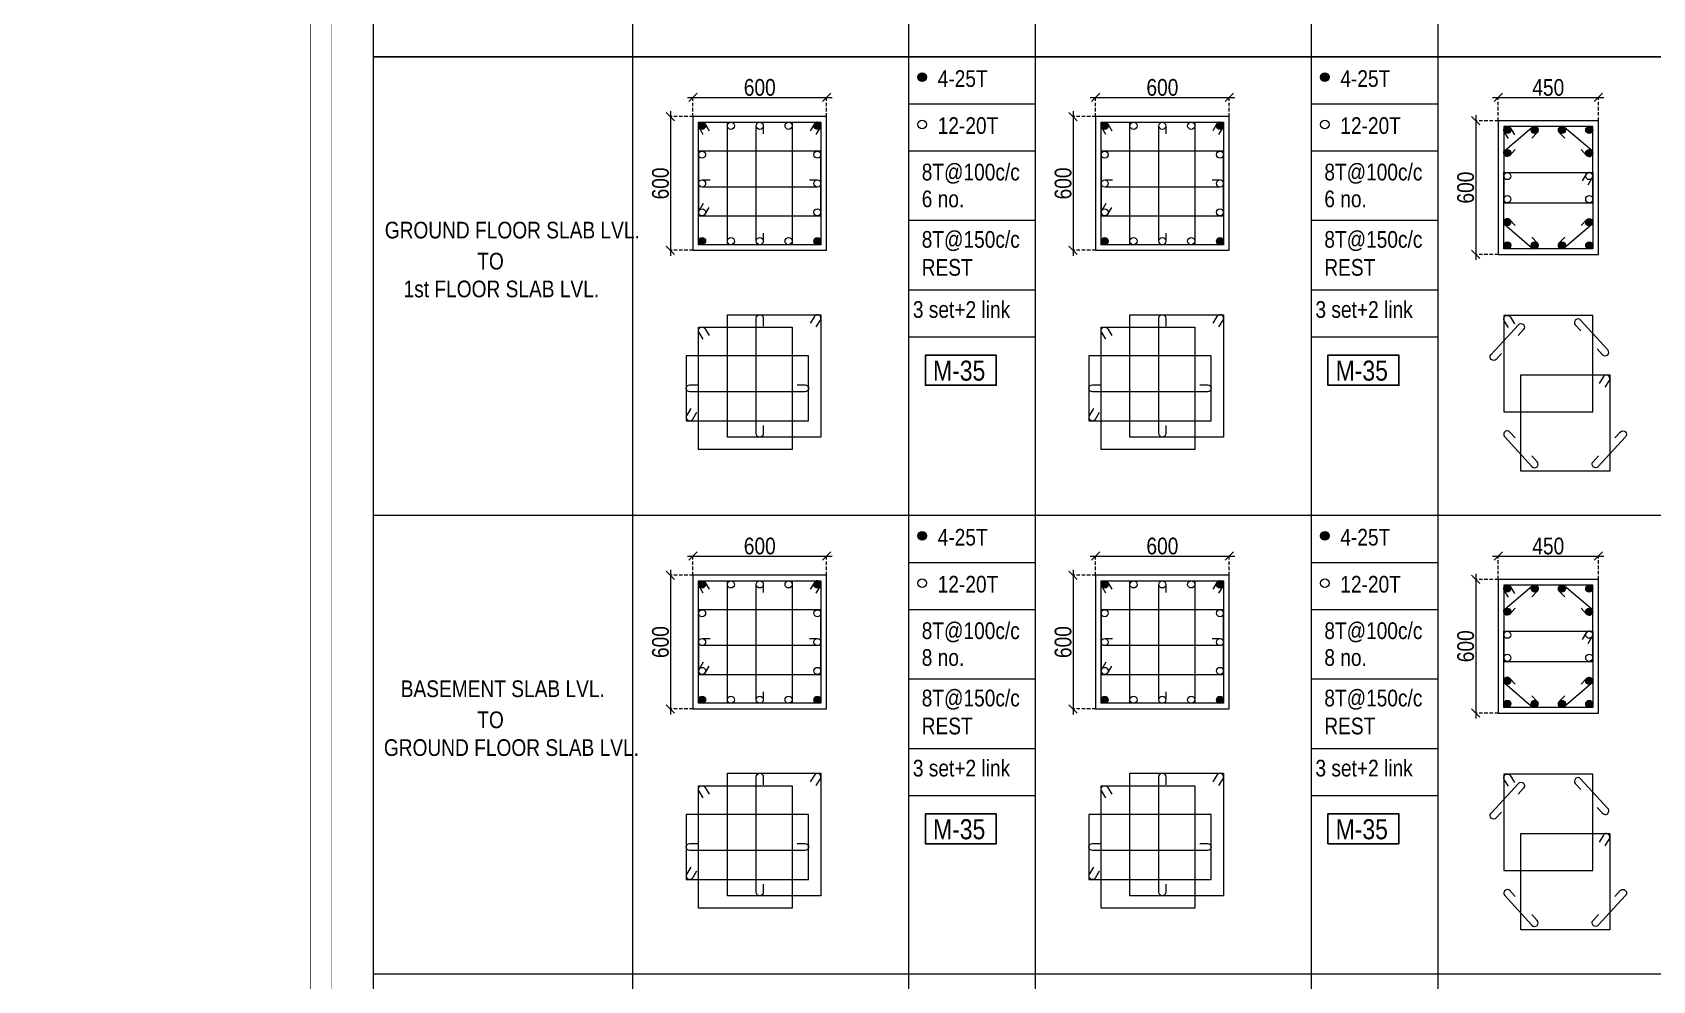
# Model space of a CAD drawing. Header units: millimetres. Extents: x 1112055 to 3390982, y -148532 to 766891.
# Drawn here: x 2082665 to 2111774, y 263511 to 280546 of the extents above; entities that cross this region are included whole.
import ezdxf
from ezdxf.enums import TextEntityAlignment as Align

# ---------------------------------------------------------------- set-up
doc = ezdxf.new("R2010")
doc.units = ezdxf.units.MM
doc.header["$PDMODE"] = 35
doc.header["$PDSIZE"] = -25
doc.linetypes.add('DASHED2', pattern=[0.375, 0.25, -0.125])
doc.linetypes.add('Hidden', pattern=[9.525, 6.35, -3.175])
for name, color, linetype, lineweight in [('B COL. SIZE DIM', 220, 'Continuous', 25), ('B COLSCH', 204, 'Continuous', 20), ('B COLUMN', 1, 'Hidden', 9), ('B STEEL', 34, 'Continuous', 15), ('B TITLE BLOCK', 250, 'Continuous', 0)]:
    doc.layers.add(name, color=color, linetype=linetype, lineweight=lineweight)
doc.layers.add('B TEXT', color=7, linetype='Continuous')
doc.styles.add('dim inside', font='romans.shx', dxfattribs={"width": 0.8, "height": 125})
doc.styles.add('SWINC', font='swissc.ttf')
doc.dimstyles.new('dim inside', dxfattribs={"dimtxt": 125, "dimasz": 100, "dimexe": 0, "dimexo": 0, "dimgap": 10, "dimtad": 0, "dimdec": 0, "dimzin": 0, "dimdsep": 46, "dimtxsty": 'dim inside', "dimblk": 'SMALL', "dimcen": 0.09, "dimadec": 0, "dimazin": 0, "dimtfac": 1, "dimtdec": 0, "dimtofl": 0, "dimtmove": 0, "dimatfit": 3, "dimfxl": 1, "dimtolj": 1, "dimtzin": 0, "dimarcsym": 2})

# ---------------------------------------------------------------- blocks, each defined once
blk = doc.blocks.new('_Oblique')
at = {"color": 0, "linetype": 'ByBlock', "lineweight": -2}
blk.add_line((-0.5, -0.5), (0.5, 0.5), dxfattribs=at)
blk = doc.blocks.new('*D468')
at = {"layer": 'B COL. SIZE DIM', "color": 250, "lineweight": 9, "ltscale": 250, "transparency": 16777216}
blk.add_line((2094433, 271138), (2097033, 271138), dxfattribs=at)
at = {"layer": 'B COL. SIZE DIM', "color": 250, "linetype": 'DASHED2', "lineweight": 9, "ltscale": 250, "transparency": 16777216}
for p, q in [((2094533, 270793), (2094533, 271138)), ((2096933, 270793), (2096933, 271138))]:
    blk.add_line(p, q, dxfattribs=at)
at = {"layer": 'Defpoints', "color": 0, "ltscale": 250, "transparency": 16777216}
for p in [(2096933, 271138), (2094533, 270793), (2096933, 270793)]:
    blk.add_point(p, dxfattribs=at)
at = {"layer": 'B COL. SIZE DIM', "color": 250, "lineweight": 9, "ltscale": 250, "transparency": 16777216, "xscale": 150, "yscale": 150, "zscale": 150, "rotation": 180}
blk.add_blockref('_Oblique', (2094533, 271138), dxfattribs=at)
at = {"layer": 'B COL. SIZE DIM', "color": 250, "lineweight": 9, "ltscale": 250, "transparency": 16777216, "xscale": 150, "yscale": 150, "zscale": 150}
blk.add_blockref('_Oblique', (2096933, 271138), dxfattribs=at)
at = {"layer": 'B COL. SIZE DIM', "color": 6, "ltscale": 250, "transparency": 16777216, "insert": (2095733, 271317), "char_height": 300, "attachment_point": 5, "style": 'SWINC'}
blk.add_mtext('\\A1;600', dxfattribs=at)
blk = doc.blocks.new('*D469')
at = {"layer": 'B COL. SIZE DIM', "color": 250, "lineweight": 9, "ltscale": 250, "transparency": 16777216}
blk.add_line((2094129, 270893), (2094129, 268293), dxfattribs=at)
at = {"layer": 'B COL. SIZE DIM', "color": 250, "linetype": 'DASHED2', "lineweight": 9, "ltscale": 250, "transparency": 16777216}
for p, q in [((2094533, 270793), (2094129, 270793)), ((2094533, 268393), (2094129, 268393))]:
    blk.add_line(p, q, dxfattribs=at)
at = {"layer": 'Defpoints', "color": 0, "ltscale": 250, "transparency": 16777216}
for p in [(2094533, 270793), (2094129, 268393), (2094533, 268393)]:
    blk.add_point(p, dxfattribs=at)
at = {"layer": 'B COL. SIZE DIM', "color": 250, "lineweight": 9, "ltscale": 250, "transparency": 16777216, "xscale": 150, "yscale": 150, "zscale": 150}
for p, rotation in [((2094129, 270793), 90), ((2094129, 268393), 270)]:
    blk.add_blockref('_Oblique', p, dxfattribs=dict(at, rotation=rotation))
at = {"layer": 'B COL. SIZE DIM', "color": 6, "ltscale": 250, "transparency": 16777216, "insert": (2093950, 269593), "char_height": 300, "attachment_point": 5, "rotation": 90, "style": 'SWINC'}
blk.add_mtext('\\A1;600', dxfattribs=at)
blk = doc.blocks.new('*D470')
at = {"layer": 'B COL. SIZE DIM', "color": 250, "lineweight": 9, "ltscale": 250, "transparency": 16777216}
blk.add_line((2094433, 279378), (2097033, 279378), dxfattribs=at)
at = {"layer": 'B COL. SIZE DIM', "color": 250, "linetype": 'DASHED2', "lineweight": 9, "ltscale": 250, "transparency": 16777216}
for p, q in [((2094533, 279033), (2094533, 279378)), ((2096933, 279033), (2096933, 279378))]:
    blk.add_line(p, q, dxfattribs=at)
at = {"layer": 'Defpoints', "color": 0, "ltscale": 250, "transparency": 16777216}
for p in [(2096933, 279378), (2094533, 279033), (2096933, 279033)]:
    blk.add_point(p, dxfattribs=at)
at = {"layer": 'B COL. SIZE DIM', "color": 250, "lineweight": 9, "ltscale": 250, "transparency": 16777216, "xscale": 150, "yscale": 150, "zscale": 150, "rotation": 180}
blk.add_blockref('_Oblique', (2094533, 279378), dxfattribs=at)
at = {"layer": 'B COL. SIZE DIM', "color": 250, "lineweight": 9, "ltscale": 250, "transparency": 16777216, "xscale": 150, "yscale": 150, "zscale": 150}
blk.add_blockref('_Oblique', (2096933, 279378), dxfattribs=at)
at = {"layer": 'B COL. SIZE DIM', "color": 6, "ltscale": 250, "transparency": 16777216, "insert": (2095733, 279557), "char_height": 300, "attachment_point": 5, "style": 'SWINC'}
blk.add_mtext('\\A1;600', dxfattribs=at)
blk = doc.blocks.new('*D471')
at = {"layer": 'B COL. SIZE DIM', "color": 250, "lineweight": 9, "ltscale": 250, "transparency": 16777216}
blk.add_line((2094129, 279133), (2094129, 276533), dxfattribs=at)
at = {"layer": 'B COL. SIZE DIM', "color": 250, "linetype": 'DASHED2', "lineweight": 9, "ltscale": 250, "transparency": 16777216}
for p, q in [((2094533, 279033), (2094129, 279033)), ((2094533, 276633), (2094129, 276633))]:
    blk.add_line(p, q, dxfattribs=at)
at = {"layer": 'Defpoints', "color": 0, "ltscale": 250, "transparency": 16777216}
for p in [(2094533, 279033), (2094129, 276633), (2094533, 276633)]:
    blk.add_point(p, dxfattribs=at)
at = {"layer": 'B COL. SIZE DIM', "color": 250, "lineweight": 9, "ltscale": 250, "transparency": 16777216, "xscale": 150, "yscale": 150, "zscale": 150}
for p, rotation in [((2094129, 279033), 90), ((2094129, 276633), 270)]:
    blk.add_blockref('_Oblique', p, dxfattribs=dict(at, rotation=rotation))
at = {"layer": 'B COL. SIZE DIM', "color": 6, "ltscale": 250, "transparency": 16777216, "insert": (2093950, 277833), "char_height": 300, "attachment_point": 5, "rotation": 90, "style": 'SWINC'}
blk.add_mtext('\\A1;600', dxfattribs=at)
blk = doc.blocks.new('*D478')
at = {"layer": 'B COL. SIZE DIM', "color": 250, "lineweight": 9, "ltscale": 250, "transparency": 16777216}
blk.add_line((2101667, 271138), (2104267, 271138), dxfattribs=at)
at = {"layer": 'B COL. SIZE DIM', "color": 250, "linetype": 'DASHED2', "lineweight": 9, "ltscale": 250, "transparency": 16777216}
for p, q in [((2101767, 270793), (2101767, 271138)), ((2104167, 270793), (2104167, 271138))]:
    blk.add_line(p, q, dxfattribs=at)
at = {"layer": 'Defpoints', "color": 0, "ltscale": 250, "transparency": 16777216}
for p in [(2104167, 271138), (2101767, 270793), (2104167, 270793)]:
    blk.add_point(p, dxfattribs=at)
at = {"layer": 'B COL. SIZE DIM', "color": 250, "lineweight": 9, "ltscale": 250, "transparency": 16777216, "xscale": 150, "yscale": 150, "zscale": 150, "rotation": 180}
blk.add_blockref('_Oblique', (2101767, 271138), dxfattribs=at)
at = {"layer": 'B COL. SIZE DIM', "color": 250, "lineweight": 9, "ltscale": 250, "transparency": 16777216, "xscale": 150, "yscale": 150, "zscale": 150}
blk.add_blockref('_Oblique', (2104167, 271138), dxfattribs=at)
at = {"layer": 'B COL. SIZE DIM', "color": 6, "ltscale": 250, "transparency": 16777216, "insert": (2102967, 271317), "char_height": 300, "attachment_point": 5, "style": 'SWINC'}
blk.add_mtext('\\A1;600', dxfattribs=at)
blk = doc.blocks.new('*D479')
at = {"layer": 'B COL. SIZE DIM', "color": 250, "lineweight": 9, "ltscale": 250, "transparency": 16777216}
blk.add_line((2101363, 270893), (2101363, 268293), dxfattribs=at)
at = {"layer": 'B COL. SIZE DIM', "color": 250, "linetype": 'DASHED2', "lineweight": 9, "ltscale": 250, "transparency": 16777216}
for p, q in [((2101767, 270793), (2101363, 270793)), ((2101767, 268393), (2101363, 268393))]:
    blk.add_line(p, q, dxfattribs=at)
at = {"layer": 'Defpoints', "color": 0, "ltscale": 250, "transparency": 16777216}
for p in [(2101767, 270793), (2101363, 268393), (2101767, 268393)]:
    blk.add_point(p, dxfattribs=at)
at = {"layer": 'B COL. SIZE DIM', "color": 250, "lineweight": 9, "ltscale": 250, "transparency": 16777216, "xscale": 150, "yscale": 150, "zscale": 150}
for p, rotation in [((2101363, 270793), 90), ((2101363, 268393), 270)]:
    blk.add_blockref('_Oblique', p, dxfattribs=dict(at, rotation=rotation))
at = {"layer": 'B COL. SIZE DIM', "color": 6, "ltscale": 250, "transparency": 16777216, "insert": (2101184, 269593), "char_height": 300, "attachment_point": 5, "rotation": 90, "style": 'SWINC'}
blk.add_mtext('\\A1;600', dxfattribs=at)
blk = doc.blocks.new('*D480')
at = {"layer": 'B COL. SIZE DIM', "color": 250, "lineweight": 9, "ltscale": 250, "transparency": 16777216}
blk.add_line((2101667, 279378), (2104267, 279378), dxfattribs=at)
at = {"layer": 'B COL. SIZE DIM', "color": 250, "linetype": 'DASHED2', "lineweight": 9, "ltscale": 250, "transparency": 16777216}
for p, q in [((2101767, 279033), (2101767, 279378)), ((2104167, 279033), (2104167, 279378))]:
    blk.add_line(p, q, dxfattribs=at)
at = {"layer": 'Defpoints', "color": 0, "ltscale": 250, "transparency": 16777216}
for p in [(2104167, 279378), (2101767, 279033), (2104167, 279033)]:
    blk.add_point(p, dxfattribs=at)
at = {"layer": 'B COL. SIZE DIM', "color": 250, "lineweight": 9, "ltscale": 250, "transparency": 16777216, "xscale": 150, "yscale": 150, "zscale": 150, "rotation": 180}
blk.add_blockref('_Oblique', (2101767, 279378), dxfattribs=at)
at = {"layer": 'B COL. SIZE DIM', "color": 250, "lineweight": 9, "ltscale": 250, "transparency": 16777216, "xscale": 150, "yscale": 150, "zscale": 150}
blk.add_blockref('_Oblique', (2104167, 279378), dxfattribs=at)
at = {"layer": 'B COL. SIZE DIM', "color": 6, "ltscale": 250, "transparency": 16777216, "insert": (2102967, 279557), "char_height": 300, "attachment_point": 5, "style": 'SWINC'}
blk.add_mtext('\\A1;600', dxfattribs=at)
blk = doc.blocks.new('*D481')
at = {"layer": 'B COL. SIZE DIM', "color": 250, "lineweight": 9, "ltscale": 250, "transparency": 16777216}
blk.add_line((2101363, 279133), (2101363, 276533), dxfattribs=at)
at = {"layer": 'B COL. SIZE DIM', "color": 250, "linetype": 'DASHED2', "lineweight": 9, "ltscale": 250, "transparency": 16777216}
for p, q in [((2101767, 279033), (2101363, 279033)), ((2101767, 276633), (2101363, 276633))]:
    blk.add_line(p, q, dxfattribs=at)
at = {"layer": 'Defpoints', "color": 0, "ltscale": 250, "transparency": 16777216}
for p in [(2101767, 279033), (2101363, 276633), (2101767, 276633)]:
    blk.add_point(p, dxfattribs=at)
at = {"layer": 'B COL. SIZE DIM', "color": 250, "lineweight": 9, "ltscale": 250, "transparency": 16777216, "xscale": 150, "yscale": 150, "zscale": 150}
for p, rotation in [((2101363, 279033), 90), ((2101363, 276633), 270)]:
    blk.add_blockref('_Oblique', p, dxfattribs=dict(at, rotation=rotation))
at = {"layer": 'B COL. SIZE DIM', "color": 6, "ltscale": 250, "transparency": 16777216, "insert": (2101184, 277833), "char_height": 300, "attachment_point": 5, "rotation": 90, "style": 'SWINC'}
blk.add_mtext('\\A1;600', dxfattribs=at)
blk = doc.blocks.new('*D488')
at = {"layer": 'B COL. SIZE DIM', "color": 250, "lineweight": 9, "ltscale": 250, "transparency": 16777216}
blk.add_line((2108900, 279378), (2110900, 279378), dxfattribs=at)
at = {"layer": 'B COL. SIZE DIM', "color": 250, "linetype": 'DASHED2', "lineweight": 9, "ltscale": 250, "transparency": 16777216}
for p, q in [((2109000, 278958), (2109000, 279378)), ((2110800, 278958), (2110800, 279378))]:
    blk.add_line(p, q, dxfattribs=at)
at = {"layer": 'Defpoints', "color": 0, "ltscale": 250, "transparency": 16777216}
for p in [(2110800, 279378), (2109000, 278958), (2110800, 278958)]:
    blk.add_point(p, dxfattribs=at)
at = {"layer": 'B COL. SIZE DIM', "color": 250, "lineweight": 9, "ltscale": 250, "transparency": 16777216, "xscale": 150, "yscale": 150, "zscale": 150, "rotation": 180}
blk.add_blockref('_Oblique', (2109000, 279378), dxfattribs=at)
at = {"layer": 'B COL. SIZE DIM', "color": 250, "lineweight": 9, "ltscale": 250, "transparency": 16777216, "xscale": 150, "yscale": 150, "zscale": 150}
blk.add_blockref('_Oblique', (2110800, 279378), dxfattribs=at)
at = {"layer": 'B COL. SIZE DIM', "color": 6, "ltscale": 250, "transparency": 16777216, "insert": (2109900, 279556), "char_height": 300, "attachment_point": 5, "style": 'SWINC'}
blk.add_mtext('\\A1;450', dxfattribs=at)
blk = doc.blocks.new('*D489')
at = {"layer": 'B COL. SIZE DIM', "color": 250, "lineweight": 9, "ltscale": 250, "transparency": 16777216}
blk.add_line((2108596, 279058), (2108596, 276458), dxfattribs=at)
at = {"layer": 'B COL. SIZE DIM', "color": 250, "linetype": 'DASHED2', "lineweight": 9, "ltscale": 250, "transparency": 16777216}
for p, q in [((2109000, 278958), (2108596, 278958)), ((2109000, 276558), (2108596, 276558))]:
    blk.add_line(p, q, dxfattribs=at)
at = {"layer": 'Defpoints', "color": 0, "ltscale": 250, "transparency": 16777216}
for p in [(2109000, 278958), (2108596, 276558), (2109000, 276558)]:
    blk.add_point(p, dxfattribs=at)
at = {"layer": 'B COL. SIZE DIM', "color": 250, "lineweight": 9, "ltscale": 250, "transparency": 16777216, "xscale": 150, "yscale": 150, "zscale": 150}
for p, rotation in [((2108596, 278958), 90), ((2108596, 276558), 270)]:
    blk.add_blockref('_Oblique', p, dxfattribs=dict(at, rotation=rotation))
at = {"layer": 'B COL. SIZE DIM', "color": 6, "ltscale": 250, "transparency": 16777216, "insert": (2108417, 277758), "char_height": 300, "attachment_point": 5, "rotation": 90, "style": 'SWINC'}
blk.add_mtext('\\A1;600', dxfattribs=at)
blk = doc.blocks.new('*D490')
at = {"layer": 'B COL. SIZE DIM', "color": 250, "lineweight": 9, "ltscale": 250, "transparency": 16777216}
blk.add_line((2108900, 271138), (2110900, 271138), dxfattribs=at)
at = {"layer": 'B COL. SIZE DIM', "color": 250, "linetype": 'DASHED2', "lineweight": 9, "ltscale": 250, "transparency": 16777216}
for p, q in [((2109000, 270718), (2109000, 271138)), ((2110800, 270718), (2110800, 271138))]:
    blk.add_line(p, q, dxfattribs=at)
at = {"layer": 'Defpoints', "color": 0, "ltscale": 250, "transparency": 16777216}
for p in [(2110800, 271138), (2109000, 270718), (2110800, 270718)]:
    blk.add_point(p, dxfattribs=at)
at = {"layer": 'B COL. SIZE DIM', "color": 250, "lineweight": 9, "ltscale": 250, "transparency": 16777216, "xscale": 150, "yscale": 150, "zscale": 150, "rotation": 180}
blk.add_blockref('_Oblique', (2109000, 271138), dxfattribs=at)
at = {"layer": 'B COL. SIZE DIM', "color": 250, "lineweight": 9, "ltscale": 250, "transparency": 16777216, "xscale": 150, "yscale": 150, "zscale": 150}
blk.add_blockref('_Oblique', (2110800, 271138), dxfattribs=at)
at = {"layer": 'B COL. SIZE DIM', "color": 6, "ltscale": 250, "transparency": 16777216, "insert": (2109900, 271317), "char_height": 300, "attachment_point": 5, "style": 'SWINC'}
blk.add_mtext('\\A1;450', dxfattribs=at)
blk = doc.blocks.new('*D491')
at = {"layer": 'B COL. SIZE DIM', "color": 250, "lineweight": 9, "ltscale": 250, "transparency": 16777216}
blk.add_line((2108596, 270818), (2108596, 268218), dxfattribs=at)
at = {"layer": 'B COL. SIZE DIM', "color": 250, "linetype": 'DASHED2', "lineweight": 9, "ltscale": 250, "transparency": 16777216}
for p, q in [((2109000, 270718), (2108596, 270718)), ((2109000, 268318), (2108596, 268318))]:
    blk.add_line(p, q, dxfattribs=at)
at = {"layer": 'Defpoints', "color": 0, "ltscale": 250, "transparency": 16777216}
for p in [(2109000, 270718), (2108596, 268318), (2109000, 268318)]:
    blk.add_point(p, dxfattribs=at)
at = {"layer": 'B COL. SIZE DIM', "color": 250, "lineweight": 9, "ltscale": 250, "transparency": 16777216, "xscale": 150, "yscale": 150, "zscale": 150}
for p, rotation in [((2108596, 270718), 90), ((2108596, 268318), 270)]:
    blk.add_blockref('_Oblique', p, dxfattribs=dict(at, rotation=rotation))
at = {"layer": 'B COL. SIZE DIM', "color": 6, "ltscale": 250, "transparency": 16777216, "insert": (2108417, 269518), "char_height": 300, "attachment_point": 5, "rotation": 90, "style": 'SWINC'}
blk.add_mtext('\\A1;600', dxfattribs=at)

msp = doc.modelspace()

# ---------------------------------------------------------------- hatches: boundary and pattern name
at = {"layer": 'B STEEL', "lineweight": 9, "ltscale": 0.5}
h = msp.add_hatch(color=34, dxfattribs=at)
edge = h.paths.add_edge_path()
edge.add_arc((2098651.5, 279741.8), 76.8, 0, 360)
h = msp.add_hatch(color=34, dxfattribs=at)
edge = h.paths.add_edge_path()
edge.add_arc((2105885, 279741.8), 76.8, 0, 360)
h = msp.add_hatch(color=34, dxfattribs=at)
edge = h.paths.add_edge_path()
edge.add_arc((2094697.1, 278868.6), 64, 0, 360)
h = msp.add_hatch(color=34, dxfattribs=at)
edge = h.paths.add_edge_path()
edge.add_arc((2096769.1, 278868.6), 64, 180, 540, ccw=False)
h = msp.add_hatch(color=34, dxfattribs=at)
edge = h.paths.add_edge_path()
edge.add_arc((2101930.7, 278868.6), 64, 0, 360)
h = msp.add_hatch(color=34, dxfattribs=at)
edge = h.paths.add_edge_path()
edge.add_arc((2104002.6, 278868.6), 64, 180, 540, ccw=False)
h = msp.add_hatch(color=34, dxfattribs=at)
edge = h.paths.add_edge_path()
edge.add_arc((2109164.2, 278793.6), 64, 0, 360)
h = msp.add_hatch(color=34, dxfattribs=at)
edge = h.paths.add_edge_path()
edge.add_arc((2109654.9, 278793.6), 64, 180, 540, ccw=False)
h = msp.add_hatch(color=34, dxfattribs=at)
edge = h.paths.add_edge_path()
edge.add_arc((2110145.5, 278793.6), 64, 180, 540, ccw=False)
h = msp.add_hatch(color=34, dxfattribs=at)
edge = h.paths.add_edge_path()
edge.add_arc((2110636.2, 278793.6), 64, 180, 540, ccw=False)
at = {"layer": 'B STEEL', "lineweight": 30}
h = msp.add_hatch(color=34, dxfattribs=at)
edge = h.paths.add_edge_path()
edge.add_arc((2109164.2, 278379.2), 64, 0, 360)
h = msp.add_hatch(color=34, dxfattribs=at)
edge = h.paths.add_edge_path()
edge.add_arc((2110636.2, 278379.2), 64, 0, 360)
h = msp.add_hatch(color=34, dxfattribs=at)
edge = h.paths.add_edge_path()
edge.add_arc((2109164.2, 277136.1), 64, 0, 360)
h = msp.add_hatch(color=34, dxfattribs=at)
edge = h.paths.add_edge_path()
edge.add_arc((2110636.2, 277136.1), 64, 0, 360)
at = {"layer": 'B STEEL', "lineweight": 9, "ltscale": 0.5}
h = msp.add_hatch(color=34, dxfattribs=at)
edge = h.paths.add_edge_path()
edge.add_arc((2094697.1, 276796.7), 64, 0, 360, ccw=False)
h = msp.add_hatch(color=34, dxfattribs=at)
edge = h.paths.add_edge_path()
edge.add_arc((2096769.1, 276796.7), 64, -180, 180)
h = msp.add_hatch(color=34, dxfattribs=at)
edge = h.paths.add_edge_path()
edge.add_arc((2101930.7, 276796.7), 64, 0, 360, ccw=False)
h = msp.add_hatch(color=34, dxfattribs=at)
edge = h.paths.add_edge_path()
edge.add_arc((2104002.6, 276796.7), 64, -180, 180)
h = msp.add_hatch(color=34, dxfattribs=at)
edge = h.paths.add_edge_path()
edge.add_arc((2109164.2, 276721.7), 64, 0, 360, ccw=False)
h = msp.add_hatch(color=34, dxfattribs=at)
edge = h.paths.add_edge_path()
edge.add_arc((2109654.9, 276721.7), 64, -180, 180)
h = msp.add_hatch(color=34, dxfattribs=at)
edge = h.paths.add_edge_path()
edge.add_arc((2110145.5, 276721.7), 64, -180, 180)
h = msp.add_hatch(color=34, dxfattribs=at)
edge = h.paths.add_edge_path()
edge.add_arc((2110636.2, 276721.7), 64, -180, 180)
h = msp.add_hatch(color=34, dxfattribs=at)
edge = h.paths.add_edge_path()
edge.add_arc((2098651.5, 271502), 76.8, 0, 360)
h = msp.add_hatch(color=34, dxfattribs=at)
edge = h.paths.add_edge_path()
edge.add_arc((2105885, 271502), 76.8, 0, 360)
h = msp.add_hatch(color=34, dxfattribs=at)
edge = h.paths.add_edge_path()
edge.add_arc((2094697.1, 270628.8), 64, 0, 360)
h = msp.add_hatch(color=34, dxfattribs=at)
edge = h.paths.add_edge_path()
edge.add_arc((2096769.1, 270628.8), 64, 180, 540, ccw=False)
h = msp.add_hatch(color=34, dxfattribs=at)
edge = h.paths.add_edge_path()
edge.add_arc((2101930.7, 270628.8), 64, 0, 360)
h = msp.add_hatch(color=34, dxfattribs=at)
edge = h.paths.add_edge_path()
edge.add_arc((2104002.6, 270628.8), 64, 180, 540, ccw=False)
h = msp.add_hatch(color=34, dxfattribs=at)
edge = h.paths.add_edge_path()
edge.add_arc((2109164.2, 270553.8), 64, 0, 360)
h = msp.add_hatch(color=34, dxfattribs=at)
edge = h.paths.add_edge_path()
edge.add_arc((2109654.9, 270553.8), 64, 180, 540, ccw=False)
h = msp.add_hatch(color=34, dxfattribs=at)
edge = h.paths.add_edge_path()
edge.add_arc((2110145.5, 270553.8), 64, 180, 540, ccw=False)
h = msp.add_hatch(color=34, dxfattribs=at)
edge = h.paths.add_edge_path()
edge.add_arc((2110636.2, 270553.8), 64, 180, 540, ccw=False)
at = {"layer": 'B STEEL', "lineweight": 30}
h = msp.add_hatch(color=34, dxfattribs=at)
edge = h.paths.add_edge_path()
edge.add_arc((2109164.2, 270139.4), 64, 0, 360)
h = msp.add_hatch(color=34, dxfattribs=at)
edge = h.paths.add_edge_path()
edge.add_arc((2110636.2, 270139.4), 64, 0, 360)
h = msp.add_hatch(color=34, dxfattribs=at)
edge = h.paths.add_edge_path()
edge.add_arc((2109164.2, 268896.2), 64, 0, 360)
h = msp.add_hatch(color=34, dxfattribs=at)
edge = h.paths.add_edge_path()
edge.add_arc((2110636.2, 268896.2), 64, 0, 360)
at = {"layer": 'B STEEL', "lineweight": 9, "ltscale": 0.5}
h = msp.add_hatch(color=34, dxfattribs=at)
edge = h.paths.add_edge_path()
edge.add_arc((2094697.1, 268556.8), 64, 0, 360, ccw=False)
h = msp.add_hatch(color=34, dxfattribs=at)
edge = h.paths.add_edge_path()
edge.add_arc((2096769.1, 268556.8), 64, -180, 180)
h = msp.add_hatch(color=34, dxfattribs=at)
edge = h.paths.add_edge_path()
edge.add_arc((2101930.7, 268556.8), 64, 0, 360, ccw=False)
h = msp.add_hatch(color=34, dxfattribs=at)
edge = h.paths.add_edge_path()
edge.add_arc((2104002.6, 268556.8), 64, -180, 180)
h = msp.add_hatch(color=34, dxfattribs=at)
edge = h.paths.add_edge_path()
edge.add_arc((2109164.2, 268481.8), 64, 0, 360, ccw=False)
h = msp.add_hatch(color=34, dxfattribs=at)
edge = h.paths.add_edge_path()
edge.add_arc((2109654.9, 268481.8), 64, -180, 180)
h = msp.add_hatch(color=34, dxfattribs=at)
edge = h.paths.add_edge_path()
edge.add_arc((2110145.5, 268481.8), 64, -180, 180)
h = msp.add_hatch(color=34, dxfattribs=at)
edge = h.paths.add_edge_path()
edge.add_arc((2110636.2, 268481.8), 64, -180, 180)

# ---------------------------------------------------------------- linework, layer by layer
msp.add_line((2088785.4, 280110.1), (2232628.6, 280110.1))
at = {"color": 2, "lineweight": 30}
msp.add_arc((2094904.1, 432360.2), 194175.1, 224.19202, 278.08245, dxfattribs=at)
at = {"layer": 'B COLSCH', "color": 250, "lineweight": 0}
for p, q in [((2088785.4, 297908.8), (2088785.4, 239898.1)), ((2093446, 296589.8), (2093446, 239898.1)), ((2098405.2, 296589.8), (2098405.2, 247150.7)), ((2100679.6, 296589.8), (2100679.6, 239898.1)), ((2105638.7, 296589.8), (2105638.7, 247150.7)), ((2107913.1, 296589.8), (2107913.1, 239898.1)), ((2088785.4, 280110.1), (2230883.4, 280110.1)), ((2098405.2, 279265.1), (2100679.6, 279265.1)), ((2105638.7, 279265.1), (2107913.1, 279265.1)), ((2098405.2, 278420.1), (2100679.6, 278420.1)), ((2105638.7, 278420.1), (2107913.1, 278420.1)), ((2098405.2, 277170.4), (2100679.6, 277170.4)), ((2105638.7, 277170.4), (2107913.1, 277170.4)), ((2098405.2, 275920.6), (2100679.6, 275920.6)), ((2105638.7, 275920.6), (2107913.1, 275920.6)), ((2098405.2, 275075.6), (2100679.6, 275075.6)), ((2105638.7, 275075.6), (2107913.1, 275075.6)), ((2088785.4, 271870.3), (2230883.4, 271870.3)), ((2098405.2, 271025.3), (2100679.6, 271025.3)), ((2105638.7, 271025.3), (2107913.1, 271025.3)), ((2098405.2, 270180.3), (2100679.6, 270180.3)), ((2105638.7, 270180.3), (2107913.1, 270180.3)), ((2098405.2, 268930.5), (2100679.6, 268930.5)), ((2105638.7, 268930.5), (2107913.1, 268930.5)), ((2098405.2, 267680.7), (2100679.6, 267680.7)), ((2105638.7, 267680.7), (2107913.1, 267680.7)), ((2098405.2, 266835.8), (2100679.6, 266835.8)), ((2105638.7, 266835.8), (2107913.1, 266835.8)), ((2088785.4, 263630.4), (2230883.4, 263630.4))]:
    msp.add_line(p, q, dxfattribs=at)
at = {"layer": 'B COLUMN', "color": 1, "linetype": 'ByBlock', "lineweight": 20}
for points in [[(2094533.1, 276632.7), (2096933.1, 276632.7), (2096933.1, 279032.7), (2094533.1, 279032.7)], [(2101766.6, 276632.7), (2104166.6, 276632.7), (2104166.6, 279032.7), (2101766.6, 279032.7)], [(2109000.2, 276557.7), (2110800.2, 276557.7), (2110800.2, 278957.7), (2109000.2, 278957.7)], [(2094533.1, 268392.8), (2096933.1, 268392.8), (2096933.1, 270792.8), (2094533.1, 270792.8)], [(2101766.6, 268392.8), (2104166.6, 268392.8), (2104166.6, 270792.8), (2101766.6, 270792.8)], [(2109000.2, 268317.8), (2110800.2, 268317.8), (2110800.2, 270717.8), (2109000.2, 270717.8)]]:
    msp.add_lwpolyline(points, close=True, dxfattribs=at)
at = {"layer": 'B STEEL', "color": 34, "lineweight": 9, "ltscale": 0.5}
for points in [[(2094717.4, 278713.6), (2094642.6, 278835.1, -1), (2094751.6, 278902.2), (2094826.4, 278780.7)], [(2095797.1, 276939.3), (2095797.1, 276796.7, -1), (2095669.1, 276796.7), (2095669.1, 278868.6, -1), (2095797.1, 278868.6), (2095797.1, 278726)], [(2096748.8, 278713.6), (2096823.6, 278835.1, 1), (2096714.6, 278902.2), (2096639.8, 278780.7)], [(2101950.9, 278713.6), (2101876.1, 278835.1, -1), (2101985.2, 278902.2), (2102060, 278780.7)], [(2103030.7, 276939.3), (2103030.7, 276796.7, -1), (2102902.6, 276796.7), (2102902.6, 278868.6, -1), (2103030.7, 278868.6), (2103030.7, 278726)], [(2103982.4, 278713.6), (2104057.1, 278835.1, 1), (2103948.1, 278902.2), (2103873.3, 278780.7)], [(2109184.5, 278638.6), (2109109.7, 278760.1, -1), (2109218.7, 278827.2), (2109293.5, 278705.7)], [(2109307.8, 278441), (2109211.4, 278335.9, -1), (2109117.1, 278422.5), (2109607.7, 278836.9, -1), (2109702, 278750.3), (2109605.5, 278645.3)], [(2110492.5, 278441), (2110589, 278335.9, 1), (2110683.3, 278422.5), (2110192.7, 278836.9, 1), (2110098.4, 278750.3), (2110194.8, 278645.3)], [(2110615.9, 277809.8), (2110690.7, 277931.3, 1), (2110581.7, 277998.4), (2110506.9, 277876.9)], [(2096626.4, 277896.7), (2096769.1, 277896.7, -1), (2096769.1, 277768.6), (2094697.1, 277768.6, -1), (2094697.1, 277896.7), (2094839.8, 277896.7)], [(2103860, 277896.7), (2104002.6, 277896.7, -1), (2104002.6, 277768.6), (2101930.7, 277768.6, -1), (2101930.7, 277896.7), (2102073.3, 277896.7)], [(2094717.4, 277469.7), (2094642.6, 277348.2, 1), (2094751.6, 277281.1), (2094826.4, 277402.6)], [(2101950.9, 277469.7), (2101876.1, 277348.2, 1), (2101985.2, 277281.1), (2102060, 277402.6)], [(2109307.8, 277074.3), (2109211.4, 277179.4, 1), (2109117.1, 277092.8), (2109607.7, 276678.4, 1), (2109702, 276765), (2109605.5, 276870)], [(2110492.5, 277074.3), (2110589, 277179.4, -1), (2110683.3, 277092.8), (2110192.7, 276678.4, -1), (2110098.4, 276765), (2110194.8, 276870)], [(2095797.1, 273481.5), (2095797.1, 273338.9, -1), (2095669.1, 273338.9), (2095669.1, 275410.9, -1), (2095797.1, 275410.9), (2095797.1, 275268.2)], [(2096748.8, 275255.8), (2096823.6, 275377.3, 1), (2096714.6, 275444.4), (2096639.8, 275322.9)], [(2103030.7, 273481.5), (2103030.7, 273338.9, -1), (2102902.6, 273338.9), (2102902.6, 275410.9, -1), (2103030.7, 275410.9), (2103030.7, 275268.2)], [(2103982.4, 275255.8), (2104057.1, 275377.3, 1), (2103948.1, 275444.4), (2103873.3, 275322.9)], [(2109184.5, 275242.8), (2109109.7, 275364.2, -1), (2109218.7, 275431.3), (2109293.5, 275309.9)], [(2110780.3, 274861.5), (2110876.8, 274756.4, 1), (2110971.1, 274843), (2110480.4, 275377.4, 1), (2110386.1, 275290.8), (2110482.6, 275185.8)], [(2094717.4, 275032.7), (2094642.6, 275154.2, -1), (2094751.6, 275221.3), (2094826.4, 275099.9)], [(2101950.9, 275032.7), (2101876.1, 275154.2, -1), (2101985.2, 275221.3), (2102060, 275099.9)], [(2109062.5, 274777.9), (2108966, 274672.8, -1), (2108871.7, 274759.4), (2109362.4, 275293.8, -1), (2109456.7, 275207.2), (2109360.2, 275102.1)], [(2096405.2, 274215.8), (2096547.8, 274215.8, -1), (2096547.8, 274087.8), (2094475.8, 274087.8, -1), (2094475.8, 274215.8), (2094618.5, 274215.8)], [(2103638.7, 274215.8), (2103781.3, 274215.8, -1), (2103781.3, 274087.8), (2101709.4, 274087.8, -1), (2101709.4, 274215.8), (2101852, 274215.8)], [(2110924.5, 274174), (2110999.2, 274295.5, 1), (2110890.2, 274362.6), (2110815.4, 274241.1)], [(2094496.1, 273788.8), (2094421.3, 273667.4, 1), (2094530.4, 273600.3), (2094605.1, 273721.7)], [(2101729.6, 273788.8), (2101654.9, 273667.4, 1), (2101763.9, 273600.3), (2101838.7, 273721.7)], [(2109307.8, 273262.1), (2109211.4, 273367.2, 1), (2109117.1, 273280.6), (2109607.7, 272746.2, 1), (2109702, 272832.8), (2109605.5, 272937.9)], [(2111098.1, 273262.1), (2111194.5, 273367.2, -1), (2111288.8, 273280.6), (2110798.2, 272746.2, -1), (2110703.9, 272832.8), (2110800.4, 272937.9)], [(2094717.4, 270473.8), (2094642.6, 270595.2, -1), (2094751.6, 270662.3), (2094826.4, 270540.9)], [(2095797.1, 268699.5), (2095797.1, 268556.8, -1), (2095669.1, 268556.8), (2095669.1, 270628.8, -1), (2095797.1, 270628.8), (2095797.1, 270486.1)], [(2096748.8, 270473.8), (2096823.6, 270595.2, 1), (2096714.6, 270662.3), (2096639.8, 270540.9)], [(2101950.9, 270473.8), (2101876.1, 270595.2, -1), (2101985.2, 270662.3), (2102060, 270540.9)], [(2103030.7, 268699.5), (2103030.7, 268556.8, -1), (2102902.6, 268556.8), (2102902.6, 270628.8, -1), (2103030.7, 270628.8), (2103030.7, 270486.1)], [(2103982.4, 270473.8), (2104057.1, 270595.2, 1), (2103948.1, 270662.3), (2103873.3, 270540.9)], [(2109184.5, 270398.8), (2109109.7, 270520.2, -1), (2109218.7, 270587.3), (2109293.5, 270465.9)], [(2109307.8, 270201.2), (2109211.4, 270096.1, -1), (2109117.1, 270182.7), (2109607.7, 270597.1, -1), (2109702, 270510.5), (2109605.5, 270405.4)], [(2110492.5, 270201.2), (2110589, 270096.1, 1), (2110683.3, 270182.7), (2110192.7, 270597.1, 1), (2110098.4, 270510.5), (2110194.8, 270405.4)], [(2096626.4, 269656.8), (2096769.1, 269656.8, -1), (2096769.1, 269528.8), (2094697.1, 269528.8, -1), (2094697.1, 269656.8), (2094839.8, 269656.8)], [(2103860, 269656.8), (2104002.6, 269656.8, -1), (2104002.6, 269528.8), (2101930.7, 269528.8, -1), (2101930.7, 269656.8), (2102073.3, 269656.8)], [(2110615.9, 269570), (2110690.7, 269691.4, 1), (2110581.7, 269758.6), (2110506.9, 269637.1)], [(2094717.4, 269229.9), (2094642.6, 269108.4, 1), (2094751.6, 269041.3), (2094826.4, 269162.7)], [(2101950.9, 269229.9), (2101876.1, 269108.4, 1), (2101985.2, 269041.3), (2102060, 269162.7)], [(2109307.8, 268834.4), (2109211.4, 268939.5, 1), (2109117.1, 268852.9), (2109607.7, 268438.5, 1), (2109702, 268525.1), (2109605.5, 268630.2)], [(2110492.5, 268834.4), (2110589, 268939.5, -1), (2110683.3, 268852.9), (2110192.7, 268438.5, -1), (2110098.4, 268525.1), (2110194.8, 268630.2)], [(2095797.1, 265241.7), (2095797.1, 265099.1, -1), (2095669.1, 265099.1), (2095669.1, 267171, -1), (2095797.1, 267171), (2095797.1, 267028.4)], [(2096748.8, 267016), (2096823.6, 267137.5, 1), (2096714.6, 267204.6), (2096639.8, 267083.1)], [(2103030.7, 265241.7), (2103030.7, 265099.1, -1), (2102902.6, 265099.1), (2102902.6, 267171, -1), (2103030.7, 267171), (2103030.7, 267028.4)], [(2103982.4, 267016), (2104057.1, 267137.5, 1), (2103948.1, 267204.6), (2103873.3, 267083.1)], [(2094717.4, 266792.9), (2094642.6, 266914.4, -1), (2094751.6, 266981.5), (2094826.4, 266860)], [(2101950.9, 266792.9), (2101876.1, 266914.4, -1), (2101985.2, 266981.5), (2102060, 266860)], [(2109062.5, 266538), (2108966, 266432.9, -1), (2108871.7, 266519.5), (2109362.4, 267053.9, -1), (2109456.7, 266967.3), (2109360.2, 266862.3)], [(2109184.5, 267002.9), (2109109.7, 267124.4, -1), (2109218.7, 267191.5), (2109293.5, 267070)], [(2110780.3, 266621.7), (2110876.8, 266516.6, 1), (2110971.1, 266603.2), (2110480.4, 267137.6, 1), (2110386.1, 267051), (2110482.6, 266945.9)], [(2110924.5, 265934.1), (2110999.2, 266055.6, 1), (2110890.2, 266122.7), (2110815.4, 266001.2)], [(2096405.2, 265976), (2096547.8, 265976, -1), (2096547.8, 265847.9), (2094475.8, 265847.9, -1), (2094475.8, 265976), (2094618.5, 265976)], [(2103638.7, 265976), (2103781.3, 265976, -1), (2103781.3, 265847.9), (2101709.4, 265847.9, -1), (2101709.4, 265976), (2101852, 265976)], [(2094496.1, 265549), (2094421.3, 265427.5, 1), (2094530.4, 265360.4), (2094605.1, 265481.9)], [(2101729.6, 265549), (2101654.9, 265427.5, 1), (2101763.9, 265360.4), (2101838.7, 265481.9)], [(2109307.8, 265022.3), (2109211.4, 265127.3, 1), (2109117.1, 265040.7), (2109607.7, 264506.4, 1), (2109702, 264592.9), (2109605.5, 264698)], [(2111098.1, 265022.3), (2111194.5, 265127.3, -1), (2111288.8, 265040.7), (2110798.2, 264506.4, -1), (2110703.9, 264592.9), (2110800.4, 264698)]]:
    msp.add_lwpolyline(points, format="xyb", dxfattribs=at)
for points in [[(2096315.1, 278932.7), (2096315.1, 276732.7), (2094633.1, 276732.7), (2094633.1, 278932.7)], [(2096833.1, 278932.7), (2096833.1, 276732.7), (2095151.1, 276732.7), (2095151.1, 278932.7)], [(2103548.7, 278932.7), (2103548.7, 276732.7), (2101866.6, 276732.7), (2101866.6, 278932.7)], [(2104066.6, 278932.7), (2104066.6, 276732.7), (2102384.6, 276732.7), (2102384.6, 278932.7)], [(2109100.2, 277486.4), (2110700.2, 277486.4), (2110700.2, 278857.7), (2109100.2, 278857.7)], [(2094633.1, 277250.6), (2096833.1, 277250.6), (2096833.1, 278414.7), (2094633.1, 278414.7)], [(2101866.6, 277250.6), (2104066.6, 277250.6), (2104066.6, 278414.7), (2101866.6, 278414.7)], [(2109100.2, 278028.9), (2110700.2, 278028.9), (2110700.2, 276657.7), (2109100.2, 276657.7)], [(2096833.1, 275474.9), (2096833.1, 273274.9), (2095151.1, 273274.9), (2095151.1, 275474.9)], [(2104066.6, 275474.9), (2104066.6, 273274.9), (2102384.6, 273274.9), (2102384.6, 275474.9)], [(2109100.2, 273730.6), (2110700.2, 273730.6), (2110700.2, 275461.8), (2109100.2, 275461.8)], [(2096315.1, 275251.8), (2096315.1, 273051.8), (2094633.1, 273051.8), (2094633.1, 275251.8)], [(2103548.7, 275251.8), (2103548.7, 273051.8), (2101866.6, 273051.8), (2101866.6, 275251.8)], [(2094411.8, 273569.8), (2096611.8, 273569.8), (2096611.8, 274733.8), (2094411.8, 274733.8)], [(2101645.4, 273569.8), (2103845.4, 273569.8), (2103845.4, 274733.8), (2101645.4, 274733.8)], [(2109408.7, 274393), (2111008.7, 274393), (2111008.7, 272661.8), (2109408.7, 272661.8)], [(2096315.1, 270692.8), (2096315.1, 268492.8), (2094633.1, 268492.8), (2094633.1, 270692.8)], [(2096833.1, 270692.8), (2096833.1, 268492.8), (2095151.1, 268492.8), (2095151.1, 270692.8)], [(2103548.7, 270692.8), (2103548.7, 268492.8), (2101866.6, 268492.8), (2101866.6, 270692.8)], [(2104066.6, 270692.8), (2104066.6, 268492.8), (2102384.6, 268492.8), (2102384.6, 270692.8)], [(2109100.2, 269246.6), (2110700.2, 269246.6), (2110700.2, 270617.8), (2109100.2, 270617.8)], [(2094633.1, 269010.8), (2096833.1, 269010.8), (2096833.1, 270174.8), (2094633.1, 270174.8)], [(2101866.6, 269010.8), (2104066.6, 269010.8), (2104066.6, 270174.8), (2101866.6, 270174.8)], [(2109100.2, 269789), (2110700.2, 269789), (2110700.2, 268417.8), (2109100.2, 268417.8)], [(2096833.1, 267235), (2096833.1, 265035), (2095151.1, 265035), (2095151.1, 267235)], [(2104066.6, 267235), (2104066.6, 265035), (2102384.6, 265035), (2102384.6, 267235)], [(2096315.1, 267012), (2096315.1, 264812), (2094633.1, 264812), (2094633.1, 267012)], [(2103548.7, 267012), (2103548.7, 264812), (2101866.6, 264812), (2101866.6, 267012)], [(2109100.2, 265490.8), (2110700.2, 265490.8), (2110700.2, 267222), (2109100.2, 267222)], [(2094411.8, 265329.9), (2096611.8, 265329.9), (2096611.8, 266494), (2094411.8, 266494)], [(2101645.4, 265329.9), (2103845.4, 265329.9), (2103845.4, 266494), (2101645.4, 266494)], [(2109408.7, 266153.2), (2111008.7, 266153.2), (2111008.7, 264422), (2109408.7, 264422)]]:
    msp.add_lwpolyline(points, close=True, dxfattribs=at)
for centre, radius in [((2098651.5, 279741.8), 76.8), ((2105885, 279741.8), 76.8), ((2094697.1, 278868.6), 64), ((2095215.1, 278868.6), 64), ((2095733.1, 278868.6), 64), ((2096251.1, 278868.6), 64), ((2096769.1, 278868.6), 64), ((2098651.5, 278891.5), 76.8), ((2101930.7, 278868.6), 64), ((2102448.7, 278868.6), 64), ((2102966.6, 278868.6), 64), ((2103484.6, 278868.6), 64), ((2104002.6, 278868.6), 64), ((2105885, 278891.5), 76.8), ((2109164.2, 278793.6), 64), ((2109654.9, 278793.6), 64), ((2110145.5, 278793.6), 64), ((2110636.2, 278793.6), 64), ((2094697.1, 278350.6), 64), ((2096769.1, 278350.6), 64), ((2101930.7, 278350.6), 64), ((2104002.6, 278350.6), 64), ((2109164.2, 278379.2), 64), ((2110636.2, 278379.2), 64), ((2109164.2, 277964.8), 64), ((2110636.2, 277964.8), 64), ((2094697.1, 277832.7), 64), ((2096769.1, 277832.7), 64), ((2101930.7, 277832.7), 64), ((2104002.6, 277832.7), 64), ((2109164.2, 277550.5), 64), ((2110636.2, 277550.5), 64), ((2094697.1, 277314.7), 64), ((2096769.1, 277314.7), 64), ((2101930.7, 277314.7), 64), ((2104002.6, 277314.7), 64), ((2109164.2, 277136.1), 64), ((2110636.2, 277136.1), 64), ((2094697.1, 276796.7), 64), ((2095215.1, 276796.7), 64), ((2095733.1, 276796.7), 64), ((2096251.1, 276796.7), 64), ((2096769.1, 276796.7), 64), ((2101930.7, 276796.7), 64), ((2102448.7, 276796.7), 64), ((2102966.6, 276796.7), 64), ((2103484.6, 276796.7), 64), ((2104002.6, 276796.7), 64), ((2109164.2, 276721.7), 64), ((2109654.9, 276721.7), 64), ((2110145.5, 276721.7), 64), ((2110636.2, 276721.7), 64), ((2098651.5, 271502), 76.8), ((2105885, 271502), 76.8), ((2098651.5, 270651.7), 76.8), ((2105885, 270651.7), 76.8), ((2094697.1, 270628.8), 64), ((2095215.1, 270628.8), 64), ((2095733.1, 270628.8), 64), ((2096251.1, 270628.8), 64), ((2096769.1, 270628.8), 64), ((2101930.7, 270628.8), 64), ((2102448.7, 270628.8), 64), ((2102966.6, 270628.8), 64), ((2103484.6, 270628.8), 64), ((2104002.6, 270628.8), 64), ((2109164.2, 270553.8), 64), ((2109654.9, 270553.8), 64), ((2110145.5, 270553.8), 64), ((2110636.2, 270553.8), 64), ((2094697.1, 270110.8), 64), ((2096769.1, 270110.8), 64), ((2101930.7, 270110.8), 64), ((2104002.6, 270110.8), 64), ((2109164.2, 270139.4), 64), ((2110636.2, 270139.4), 64), ((2094697.1, 269592.8), 64), ((2096769.1, 269592.8), 64), ((2101930.7, 269592.8), 64), ((2104002.6, 269592.8), 64), ((2109164.2, 269725), 64), ((2110636.2, 269725), 64), ((2109164.2, 269310.6), 64), ((2110636.2, 269310.6), 64), ((2094697.1, 269074.8), 64), ((2096769.1, 269074.8), 64), ((2101930.7, 269074.8), 64), ((2104002.6, 269074.8), 64), ((2109164.2, 268896.2), 64), ((2110636.2, 268896.2), 64), ((2094697.1, 268556.8), 64), ((2095215.1, 268556.8), 64), ((2095733.1, 268556.8), 64), ((2096251.1, 268556.8), 64), ((2096769.1, 268556.8), 64), ((2101930.7, 268556.8), 64), ((2102448.7, 268556.8), 64), ((2102966.6, 268556.8), 64), ((2103484.6, 268556.8), 64), ((2104002.6, 268556.8), 64), ((2109164.2, 268481.8), 64), ((2109654.9, 268481.8), 64), ((2110145.5, 268481.8), 64), ((2110636.2, 268481.8), 64)]:
    msp.add_circle(centre, radius, dxfattribs=at)
at = {"layer": 'B TEXT', "color": 1}
for points in [[(2098708.9, 274746.6), (2099983.4, 274746.6), (2099983.4, 274208.6), (2098708.9, 274208.6)], [(2105942.4, 274746.6), (2107217, 274746.6), (2107217, 274208.6), (2105942.4, 274208.6)], [(2098708.9, 266506.7), (2099983.4, 266506.7), (2099983.4, 265968.7), (2098708.9, 265968.7)], [(2105942.4, 266506.7), (2107217, 266506.7), (2107217, 265968.7), (2105942.4, 265968.7)]]:
    msp.add_lwpolyline(points, close=True, dxfattribs=at)
at = {"layer": 'B TITLE BLOCK', "color": 1, "const_width": 8.39}
msp.add_lwpolyline([(2087664.3, 299030), (2087664.3, 222350.9), (2243063.3, 222350.9), (2243063.3, 299030)], close=True, dxfattribs=at)
at = {"layer": 'B TITLE BLOCK', "color": 250, "lineweight": 0, "const_width": 8.39}
msp.add_lwpolyline([(2088038, 298656.3), (2088038, 222724.6), (2242689.6, 222724.6), (2242689.6, 298656.3)], close=True, dxfattribs=at)

# ---------------------------------------------------------------- texts
at = {"layer": 'B TEXT', "style": 'SWINC'}
for s, p in [('4-25T', (2098930, 279567.3)), ('4-25T', (2106163.5, 279567.3)), ('12-20T', (2098930, 278722.3)), ('12-20T', (2106163.5, 278722.3)), ('8T@100c/c', (2098643.1, 277887.4)), ('8T@100c/c', (2105876.6, 277887.4)), ('6 no.', (2098643.1, 277405.6)), ('6 no.', (2105876.6, 277405.6)), ('8T@150c/c', (2098643.1, 276677.5)), ('8T@150c/c', (2105876.6, 276677.5)), ('REST', (2098643.1, 276175.1)), ('REST', (2105876.6, 276175.1)), ('3 set+2 link', (2098483.4, 275418.1)), ('3 set+2 link', (2105716.9, 275418.1)), ('4-25T', (2098930, 271327.4)), ('4-25T', (2106163.5, 271327.4)), ('12-20T', (2098930, 270482.4)), ('12-20T', (2106163.5, 270482.4)), ('8T@100c/c', (2098643.1, 269647.6)), ('8T@100c/c', (2105876.6, 269647.6)), ('8 no.', (2098643.1, 269165.8)), ('8 no.', (2105876.6, 269165.8)), ('8T@150c/c', (2098643.1, 268437.7)), ('8T@150c/c', (2105876.6, 268437.7)), ('REST', (2098643.1, 267935.3)), ('REST', (2105876.6, 267935.3)), ('3 set+2 link', (2098483.4, 267178.3)), ('3 set+2 link', (2105716.9, 267178.3))]:
    msp.add_text(s, height=300, dxfattribs=at).set_placement(p)
at = {"layer": 'B TEXT', "color": 1, "style": 'SWINC'}
for s, height, p in [('GROUND FLOOR SLAB LVL.', 300, (2088995.5, 276754.5)), ('TO', 300, (2090657.3, 276196.5)), ('1st FLOOR SLAB LVL.', 300, (2089333.6, 275697.2)), ('M-35', 360, (2098846.2, 274182)), ('M-35', 360, (2106079.8, 274182)), ('BASEMENT SLAB LVL.', 300, (2089283, 268514.7)), ('TO', 300, (2090657.3, 267956.6)), ('GROUND FLOOR SLAB LVL.', 300, (2088979.7, 267457.4)), ('M-35', 360, (2098846.2, 265942.2)), ('M-35', 360, (2106079.8, 265942.2))]:
    msp.add_text(s, height=height, dxfattribs=at).set_placement(p, align=Align.BOTTOM_LEFT)

# ---------------------------------------------------------------- dimensions: what is measured, and where the dimension line sits
at = {"layer": 'B COL. SIZE DIM', "color": 250, "ltscale": 250}
for base, p1, p2, picture, middle in [((2096933.1, 279377.6), (2094533.1, 279032.7), (2096933.1, 279032.7), '*D470', (2095733.1, 279556.6)), ((2104166.6, 279377.6), (2101766.6, 279032.7), (2104166.6, 279032.7), '*D480', (2102966.6, 279556.6)), ((2110800.2, 279377.6), (2109000.2, 278957.7), (2110800.2, 278957.7), '*D488', (2109900.2, 279556.4)), ((2096933.1, 271137.8), (2094533.1, 270792.8), (2096933.1, 270792.8), '*D468', (2095733.1, 271316.7)), ((2104166.6, 271137.8), (2101766.6, 270792.8), (2104166.6, 270792.8), '*D478', (2102966.6, 271316.7)), ((2110800.2, 271137.8), (2109000.2, 270717.8), (2110800.2, 270717.8), '*D490', (2109900.2, 271316.6))]:
    dim = msp.add_linear_dim(base=base, p1=p1, p2=p2, dimstyle='dim inside', override={"dimtxt": 300, "dimasz": 150, "dimgap": 25, "dimtad": 3, "dimlfac": 0.25, "dimtxsty": 'SWINC', "dimblk1": 'Oblique', "dimblk2": 'Oblique', "dimsah": 1, "dimdle": 100, "dimclrd": 250, "dimclre": 250, "dimclrt": 6, "dimfxl": 1000, "dimlwd": 9, "dimlwe": 9}, dxfattribs=at)
    dim.commit()
    dim.dimension.update_dxf_attribs({"geometry": picture, "text_midpoint": middle})
for base, p1, p2, picture, middle in [((2094129.2, 276632.7), (2094533.1, 279032.7), (2094533.1, 276632.7), '*D471', (2093950.2, 277832.7)), ((2101362.8, 276632.7), (2101766.6, 279032.7), (2101766.6, 276632.7), '*D481', (2101183.8, 277832.7)), ((2108596.3, 276557.7), (2109000.2, 278957.7), (2109000.2, 276557.7), '*D489', (2108417.3, 277757.7)), ((2094129.2, 268392.8), (2094533.1, 270792.8), (2094533.1, 268392.8), '*D469', (2093950.2, 269592.8)), ((2101362.8, 268392.8), (2101766.6, 270792.8), (2101766.6, 268392.8), '*D479', (2101183.8, 269592.8)), ((2108596.3, 268317.8), (2109000.2, 270717.8), (2109000.2, 268317.8), '*D491', (2108417.3, 269517.8))]:
    dim = msp.add_linear_dim(base=base, p1=p1, p2=p2, angle=90, dimstyle='dim inside', override={"dimtxt": 300, "dimasz": 150, "dimgap": 25, "dimtad": 3, "dimlfac": 0.25, "dimtxsty": 'SWINC', "dimblk1": 'Oblique', "dimblk2": 'Oblique', "dimsah": 1, "dimdle": 100, "dimclrd": 250, "dimclre": 250, "dimclrt": 6, "dimfxl": 1000, "dimlwd": 9, "dimlwe": 9}, dxfattribs=at)
    dim.commit()
    dim.dimension.update_dxf_attribs({"geometry": picture, "text_midpoint": middle})

doc.saveas('drawing.dxf')
